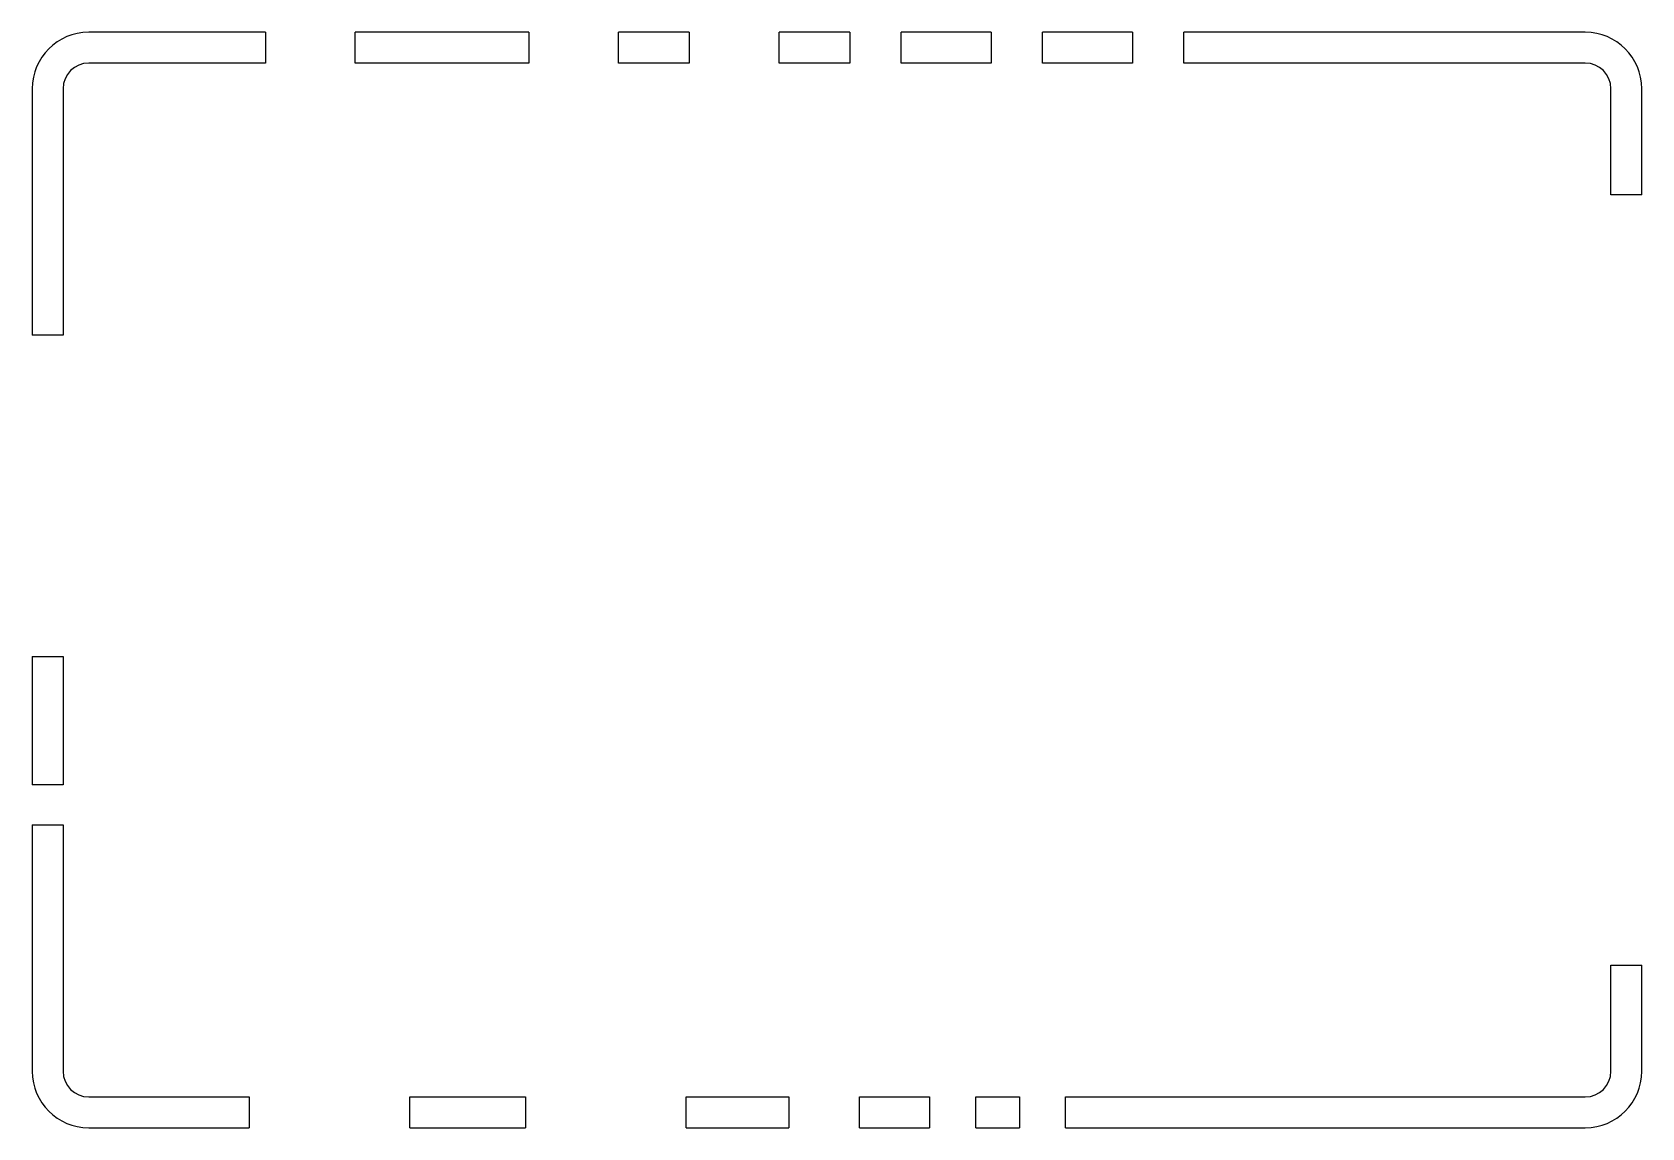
# Model space of a CAD drawing. Header units: millimetres. Extents: x -63 to 63, y -43 to 43.
import ezdxf

# ---------------------------------------------------------------- set-up
doc = ezdxf.new("R2010")
doc.units = ezdxf.units.MM
doc.layers.add('Sketch020', color=7, linetype='CONTINUOUS')

msp = doc.modelspace()

# ---------------------------------------------------------------- linework, layer by layer
at = {"layer": 'Sketch020'}
for p, q in [((-44.5, 42.65), (-58.25, 42.65)), ((-44.5, 42.65), (-44.5, 40.25)), ((-37.5, 40.25), (-37.5, 42.65)), ((-24, 42.65), (-37.5, 42.65)), ((-24, 42.65), (-24, 40.25)), ((-17, 40.25), (-17, 42.65)), ((-11.5, 42.65), (-17, 42.65)), ((-11.5, 42.65), (-11.5, 40.25)), ((-4.5, 40.25), (-4.5, 42.65)), ((1, 42.65), (-4.5, 42.65)), ((1, 42.65), (1, 40.25)), ((5, 40.25), (5, 42.65)), ((12, 42.65), (5, 42.65)), ((12, 42.65), (12, 40.25)), ((16, 40.25), (16, 42.65)), ((23, 42.65), (16, 42.65)), ((23, 42.65), (23, 40.25)), ((27, 40.25), (27, 42.65)), ((58.25, 42.65), (27, 42.65)), ((-44.5, 40.25), (-58.25, 40.25)), ((-24, 40.25), (-37.5, 40.25)), ((-11.5, 40.25), (-17, 40.25)), ((1, 40.25), (-4.5, 40.25)), ((12, 40.25), (5, 40.25)), ((23, 40.25), (16, 40.25)), ((58.25, 40.25), (27, 40.25)), ((-62.65, 38.25), (-62.65, 19.05)), ((-60.25, 38.25), (-60.25, 19.05)), ((60.25, 30), (60.25, 38.25)), ((62.65, 30), (62.65, 38.25)), ((62.65, 30), (60.25, 30)), ((-60.25, 19.05), (-62.65, 19.05)), ((-62.65, -5.95), (-60.25, -5.95)), ((-62.65, -5.95), (-62.65, -15.95)), ((-60.25, -5.95), (-60.25, -15.95)), ((-60.25, -15.95), (-62.65, -15.95)), ((-62.65, -19.05), (-60.25, -19.05)), ((-62.65, -19.05), (-62.65, -38.25)), ((-60.25, -19.05), (-60.25, -38.25)), ((60.25, -38.25), (60.25, -30)), ((60.25, -30), (62.65, -30)), ((62.65, -38.25), (62.65, -30)), ((-58.25, -40.25), (-45.75, -40.25)), ((-45.75, -40.25), (-45.75, -42.65)), ((-33.25, -42.65), (-33.25, -40.25)), ((-33.25, -40.25), (-24.25, -40.25)), ((-24.25, -40.25), (-24.25, -42.65)), ((-11.75, -42.65), (-11.75, -40.25)), ((-11.75, -40.25), (-3.75, -40.25)), ((-3.75, -40.25), (-3.75, -42.65)), ((1.75, -42.65), (1.75, -40.25)), ((1.75, -40.25), (7.2, -40.25)), ((7.2, -40.25), (7.2, -42.65)), ((10.8, -42.65), (10.8, -40.25)), ((10.8, -40.25), (14.2, -40.25)), ((14.2, -40.25), (14.2, -42.65)), ((17.8, -42.65), (17.8, -40.25)), ((17.8, -40.25), (58.25, -40.25)), ((-58.25, -42.65), (-45.75, -42.65)), ((-33.25, -42.65), (-24.25, -42.65)), ((-11.75, -42.65), (-3.75, -42.65)), ((1.75, -42.65), (7.2, -42.65)), ((10.8, -42.65), (14.2, -42.65)), ((17.8, -42.65), (58.25, -42.65))]:
    msp.add_line(p, q, dxfattribs=at)
for centre, radius, start, end in [((-58.25, 38.25), 4.4, 90, 180), ((58.25, 38.25), 4.4, 0, 90), ((-58.25, 38.25), 2, 90, 180), ((58.25, 38.25), 2, 0, 90), ((-58.25, -38.25), 4.4, 180, -90), ((-58.25, -38.25), 2, 180, -90), ((58.25, -38.25), 2, -90, 0), ((58.25, -38.25), 4.4, -90, 0)]:
    msp.add_arc(centre, radius, start, end, dxfattribs=at)

doc.saveas('drawing.dxf')
